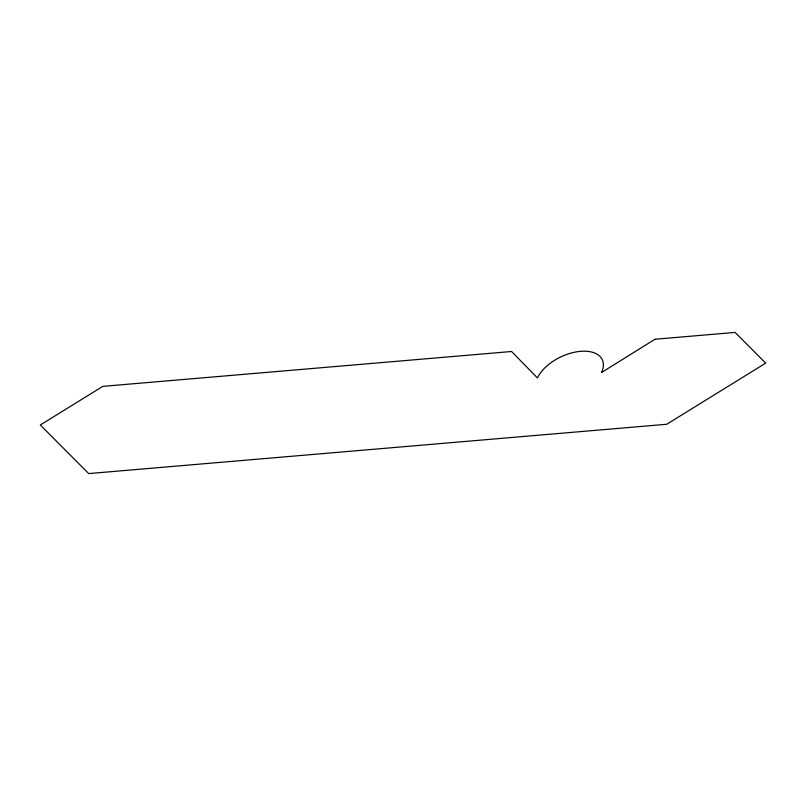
<?xml version="1.0" encoding="UTF-8"?>
<svg xmlns="http://www.w3.org/2000/svg" width="806" height="806" viewBox="0 0 806 806"><rect width="100%" height="100%" fill="white"/><g stroke="black" fill="none" stroke-linecap="round" stroke-linejoin="round"><path stroke-width="1.21" d="M654.976 339.255L601.578 372.483A36.26 20.281 -25.4 0 0 580.511 351.345A36.26 20.281 -25.4 0 0 537.461 377.954L511.558 351.497L102.805 386.366L40.3 425.004L88.71 473.585L666.764 424.258L765.7 363.113L735.112 332.415L654.976 339.255"/></g></svg>
